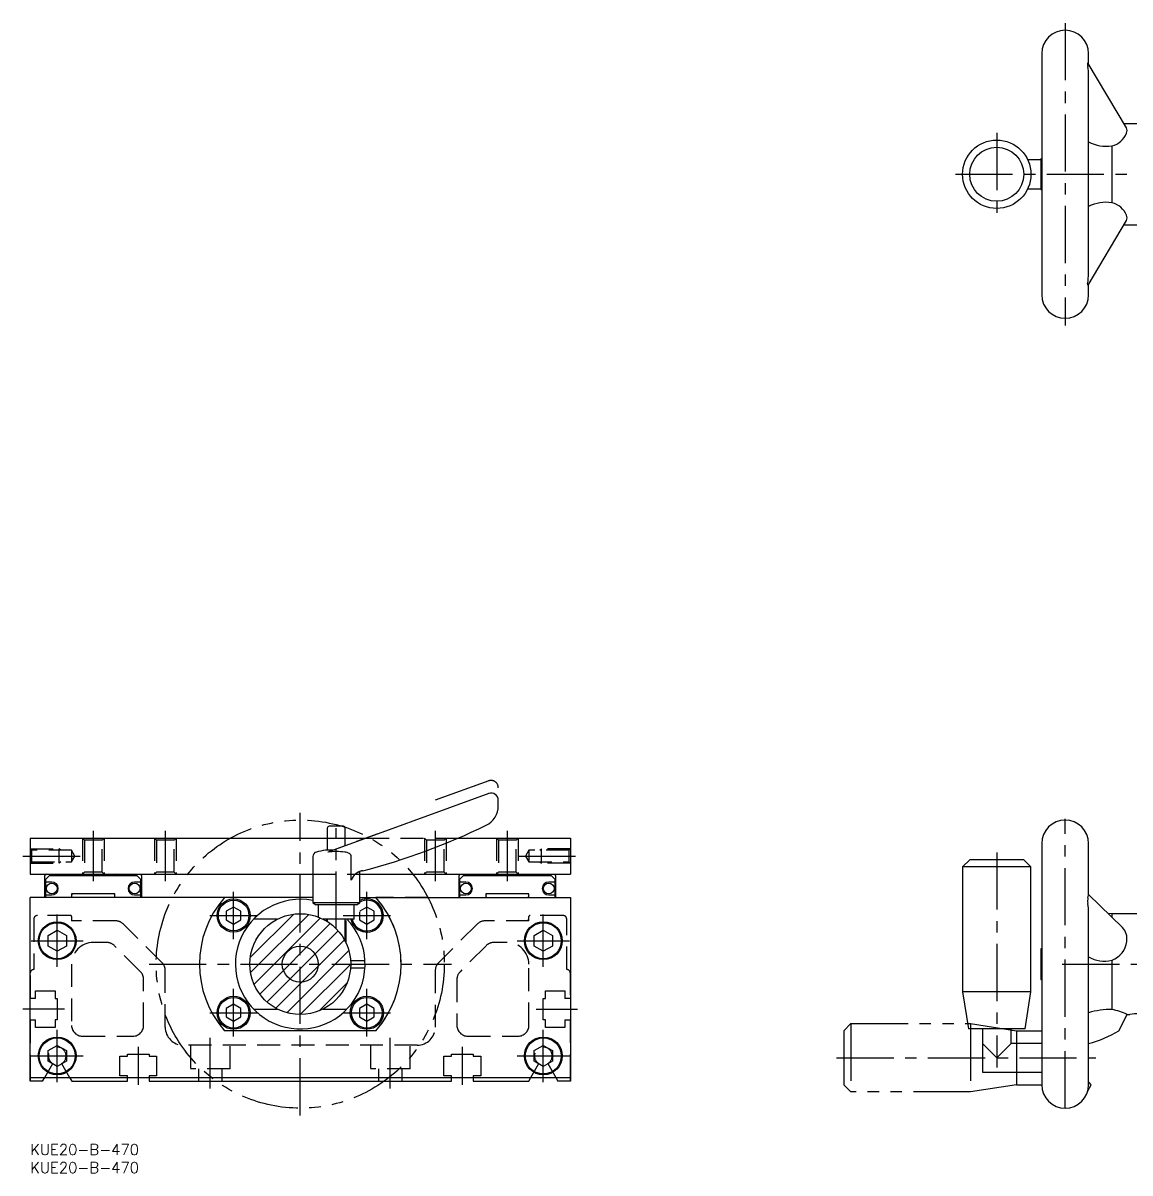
# Model space of a CAD drawing. Extents: x -2 to 830, y -8 to 345.
# Drawn here: x -2 to 305.4, y -8 to 311.3 of the extents above; entities that cross this region are included whole.
import ezdxf

# ---------------------------------------------------------------- set-up
doc = ezdxf.new("R2010")
doc.units = 0
doc.header["$LTSCALE"] = 0.5
for name, pattern in [('CENTER', [50.8, 31.75, -6.35, 6.35, -6.35]), ('DASHED', [19.05, 12.7, -6.35]), ('PHANTOM', [63.5, 31.75, -6.35, 6.35, -6.35, 6.35, -6.35])]:
    doc.linetypes.add(name, pattern=pattern)
for name, color, linetype in [('MSM_CENTER', 1, 'CENTER'), ('MSM_CONTINUOUS', 7, 'CONTINUOUS'), ('MSM_DASHED', 4, 'DASHED'), ('MSM_IMAGINARY', 6, 'PHANTOM'), ('MSM_NARROW', 5, 'CONTINUOUS'), ('MSM_PART_NUMBER', 7, 'CONTINUOUS')]:
    doc.layers.add(name, color=color, linetype=linetype)
doc.styles.get("Standard").update_dxf_attribs({"font": 'txt.shx', "height": 3, "bigfont": 'bigfont.shx'})

# ---------------------------------------------------------------- blocks, each defined once
blk = doc.blocks.new('*U6')
at = {"layer": 'MSM_PART_NUMBER'}
blk.add_text('KUE20-B-470', height=3, dxfattribs=at).set_placement((0, -3))
blk = doc.blocks.new('*U7')
at = {"layer": 'MSM_PART_NUMBER'}
blk.add_text('KUE20-B-470', height=3, dxfattribs=at).set_placement((0, -8))

msp = doc.modelspace()

# ---------------------------------------------------------------- linework, layer by layer
at = {"layer": 'MSM_CENTER'}
for p, q in [((287.42, 311.33), (287.42, 227.33)), ((268.42, 280.83), (268.42, 257.83)), ((256.92, 269.33), (830.02, 269.33)), ((75, 8), (75, 92)), ((287.42, 10), (287.42, 90.32)), ((17.5, 87), (17.5, 73)), ((37.5, 87), (37.5, 73)), ((85, 59.8), (85, 87.8)), ((112.5, 87), (112.5, 73)), ((132.5, 87), (132.5, 73)), ((-2, 80), (14.44, 80)), ((135.56, 80), (152, 80)), ((268.42, 81), (268.42, 21.25)), ((56.5, 56.9), (56.5, 70.1)), ((93.5, 56.9), (93.5, 70.1)), ((7.5, 49.25), (7.5, 63.75)), ((49.9, 63.5), (63.1, 63.5)), ((86.9, 63.5), (100.1, 63.5)), ((142.5, 49.25), (142.5, 63.75)), ((0.25, 56.5), (14.75, 56.5)), ((135.25, 56.5), (149.75, 56.5)), ((33, 50), (117, 50)), ((286.62, 50), (830.02, 50)), ((56.5, 29.9), (56.5, 43.1)), ((93.5, 29.9), (93.5, 43.1)), ((9.5, 37.5), (-2, 37.5)), ((49.9, 36.5), (63.1, 36.5)), ((86.9, 36.5), (100.1, 36.5)), ((140.5, 37.5), (152, 37.5)), ((7.5, 17.25), (7.5, 31.75)), ((50, 15.5), (50, 29.5)), ((100, 15.5), (100, 29.5)), ((142.5, 17.25), (142.5, 31.75)), ((30, 27), (30, 16.5)), ((120, 27), (120, 16.5)), ((0.25, 24.5), (14.75, 24.5)), ((135.25, 24.5), (149.75, 24.5)), ((223.92, 24), (295.92, 24))]:
    msp.add_line(p, q, dxfattribs=at)
at = {"layer": 'MSM_CONTINUOUS'}
for p, q in [((280.92, 302.83), (280.92, 235.83)), ((293.92, 299.93), (293.92, 302.83)), ((304.42, 282.19), (293.83, 300.09)), ((293.92, 241.86), (293.92, 296.8)), ((312.92, 283.33), (303.74, 283.33)), ((300.42, 277.23), (300.42, 261.44)), ((280.62, 273.33), (277.04, 273.33)), ((280.62, 273.58), (280.62, 265.08)), ((280.92, 273.58), (280.62, 273.58)), ((277.04, 265.33), (280.62, 265.33)), ((280.62, 265.08), (280.92, 265.08)), ((293.83, 238.58), (304.42, 256.48)), ((303.74, 255.33), (312.92, 255.33)), ((293.92, 235.83), (293.92, 238.74)), ((127.32, 97.38), (82.66, 81.13)), ((130, 93.95), (130, 95.5)), ((82.5, 87.8), (82.5, 81.62)), ((87, 88.3), (83, 88.3)), ((87.5, 82.89), (87.5, 87.8)), ((0, 85), (82.5, 85)), ((0, 85), (0, 75)), ((87.5, 85), (93.31, 85)), ((118.89, 85), (150, 85)), ((150, 85), (150, 75)), ((280.92, 83.5), (280.92, 16.5)), ((293.92, 69.17), (293.92, 83.5)), ((78.5, 79.87), (78.5, 67)), ((84.03, 81.62), (82, 81.62)), ((89.15, 73.36), (89.15, 79.87)), ((260.92, 79), (258.92, 77)), ((258.92, 77), (258.92, 42.33)), ((277.92, 77), (258.92, 77)), ((275.92, 79), (260.92, 79)), ((277.92, 77), (275.92, 79)), ((277.92, 42.33), (277.92, 77)), ((0, 75), (78.5, 75)), ((4.5, 75), (4, 74.5)), ((4, 74.5), (4, 68.5)), ((5.25, 74.5), (4.25, 73.5)), ((4.25, 73.5), (4.25, 68.5)), ((29.75, 74.5), (5.25, 74.5)), ((11.75, 74.5), (11.25, 75)), ((23.75, 75), (23.25, 74.5)), ((30.75, 73.5), (29.75, 74.5)), ((31, 74.5), (30.5, 75)), ((30.75, 68.5), (30.75, 73.5)), ((31, 68.5), (31, 74.5)), ((91.5, 67), (91.5, 75.7)), ((91.5, 75), (150, 75)), ((119.5, 75), (119, 74.5)), ((119, 74.5), (119, 68.5)), ((120.25, 74.5), (119.25, 73.5)), ((119.25, 73.5), (119.25, 68.5)), ((144.75, 74.5), (120.25, 74.5)), ((126.75, 74.5), (126.25, 75)), ((138.75, 75), (138.25, 74.5)), ((145.75, 73.5), (144.75, 74.5)), ((146, 74.5), (145.5, 75)), ((145.75, 68.5), (145.75, 73.5)), ((146, 68.5), (146, 74.5)), ((6, 72.8), (4.25, 72.8)), ((30.75, 72.8), (29, 72.8)), ((121, 72.8), (119.25, 72.8)), ((145.75, 72.8), (144, 72.8)), ((0, 17.5), (0, 68.5)), ((78.5, 68.5), (0, 68.5)), ((4.25, 69.2), (6, 69.2)), ((23.5, 69.5), (11.5, 69.5)), ((11.8, 69.5), (11.5, 69.2)), ((11.5, 69.5), (11.5, 68.55)), ((23.5, 69.2), (23.2, 69.5)), ((23.5, 68.55), (23.5, 69.5)), ((29, 69.2), (30.75, 69.2)), ((91.5, 68.5), (150, 68.5)), ((119.25, 69.2), (121, 69.2)), ((138.5, 69.5), (126.5, 69.5)), ((126.8, 69.5), (126.5, 69.2)), ((126.5, 69.5), (126.5, 68.55)), ((138.5, 69.2), (138.2, 69.5)), ((138.5, 68.55), (138.5, 69.5)), ((144, 69.2), (145.75, 69.2)), ((150, 68.5), (150, 17.5)), ((303.35, 60.15), (293.92, 69.35)), ((56.5, 65.86), (54.46, 64.68)), ((54.46, 64.68), (54.46, 62.32)), ((58.54, 64.68), (56.5, 65.86)), ((58.54, 62.32), (58.54, 64.68)), ((78.5, 67), (79.37, 66.5)), ((91.5, 67), (78.5, 67)), ((90.63, 66.5), (79.37, 66.5)), ((80, 66.5), (80, 63.08)), ((90, 62.5), (90, 66.5)), ((90.63, 66.5), (91.5, 67)), ((91.46, 64.48), (91.46, 62.32)), ((93.5, 65.86), (91.5, 64.7)), ((95.54, 64.68), (93.5, 65.86)), ((95.54, 62.32), (95.54, 64.68)), ((293.92, 16.5), (293.92, 64.22)), ((300.42, 64), (299.31, 64.1)), ((312.92, 64), (300.42, 64)), ((300.42, 64), (300.42, 63.01)), ((54.46, 62.32), (56.5, 61.14)), ((56.5, 61.14), (58.54, 62.32)), ((68.7, 62.5), (62.05, 62.5)), ((90, 62.5), (81.3, 62.5)), ((91.46, 62.32), (93.5, 61.14)), ((93.5, 61.14), (95.54, 62.32)), ((4.96, 57.97), (7.5, 59.43)), ((4.96, 55.03), (4.96, 57.97)), ((7.5, 59.43), (10.04, 57.97)), ((10.04, 57.97), (10.04, 55.03)), ((139.96, 57.97), (142.5, 59.43)), ((139.96, 55.03), (139.96, 57.97)), ((142.5, 59.43), (145.04, 57.97)), ((145.04, 57.97), (145.04, 55.03)), ((7.5, 53.57), (4.96, 55.03)), ((10.04, 55.03), (7.5, 53.57)), ((142.5, 53.57), (139.96, 55.03)), ((145.04, 55.03), (142.5, 53.57)), ((280.92, 54.25), (280.62, 54.25)), ((280.62, 54.25), (280.62, 45.75)), ((88.96, 51), (92.97, 51)), ((88.96, 49), (92.97, 49)), ((300.42, 51.06), (300.42, 37.38)), ((280.62, 45.75), (280.92, 45.75)), ((258.92, 42.33), (260.54, 32)), ((277.92, 42.33), (258.92, 42.33)), ((276.31, 32), (277.92, 42.33)), ((56.5, 38.86), (54.46, 37.68)), ((58.54, 37.68), (56.5, 38.86)), ((93.5, 38.86), (91.46, 37.68)), ((95.54, 37.68), (93.5, 38.86)), ((54.46, 37.68), (54.46, 35.32)), ((54.46, 35.32), (56.5, 34.14)), ((56.5, 34.14), (58.54, 35.32)), ((58.54, 35.32), (58.54, 37.68)), ((62.05, 37.5), (68.7, 37.5)), ((81.3, 37.5), (87.95, 37.5)), ((91.46, 37.68), (91.46, 35.32)), ((91.46, 35.32), (93.5, 34.14)), ((93.5, 34.14), (95.54, 35.32)), ((95.54, 35.32), (95.54, 37.68)), ((302.3, 31.49), (304.61, 36)), ((304.59, 36), (305.42, 36)), ((276.31, 32), (260.54, 32)), ((264.42, 32), (264.42, 20)), ((272.42, 28), (272.42, 32)), ((96.02, 31.5), (53.98, 31.5)), ((4.96, 25.97), (7.5, 27.43)), ((4.96, 23.03), (4.96, 25.97)), ((7.5, 27.43), (10.04, 25.97)), ((10.04, 25.97), (10.04, 23.03)), ((139.96, 25.97), (142.5, 27.43)), ((139.96, 23.03), (139.96, 25.97)), ((142.5, 27.43), (145.04, 25.97)), ((145.04, 25.97), (145.04, 23.03)), ((264.42, 28), (268.42, 24)), ((268.42, 24), (272.42, 28)), ((280.92, 28), (272.42, 28)), ((7.5, 21.57), (4.96, 23.03)), ((10.04, 23.03), (7.5, 21.57)), ((142.5, 21.57), (139.96, 23.03)), ((145.04, 23.03), (142.5, 21.57)), ((264.42, 20), (280.92, 20)), ((0, 18.5), (150, 18.5)), ((3.46, 17.5), (0, 17.5)), ((0.05, 17.5), (0.05, 18.5)), ((3.46, 17.5), (4.04, 18.5)), ((10.96, 18.5), (11.54, 17.5)), ((11.54, 17.5), (27, 17.5)), ((27, 17.5), (27, 18.5)), ((33, 18.5), (33, 17.5)), ((33, 17.5), (117, 17.5)), ((117, 17.5), (117, 18.5)), ((123, 18.5), (123, 17.5)), ((123, 17.5), (138.46, 17.5)), ((138.46, 17.5), (139.04, 18.5)), ((145.96, 18.5), (146.54, 17.5)), ((150, 17.5), (146.54, 17.5)), ((149.95, 18.5), (149.95, 17.5)), ((293.64, 14.6), (294.62, 16.5))]:
    msp.add_line(p, q, dxfattribs=at)
for centre, radius in [((268.42, 269.33), 9.5), ((268.42, 269.33), 7.5), ((6, 71), 1.5), ((29, 71), 1.5), ((121, 71), 1.5), ((144, 71), 1.5), ((56.5, 63.5), 4.6), ((56.5, 63.5), 4.25), ((75, 50), 14), ((7.5, 56.5), 5.25), ((7.5, 56.5), 5), ((142.5, 56.5), 5.25), ((142.5, 56.5), 5), ((75, 50), 5), ((56.5, 36.5), 4.6), ((56.5, 36.5), 4.25), ((93.5, 36.5), 4.6), ((93.5, 36.5), 4.25), ((7.5, 24.5), 5.25), ((7.5, 24.5), 5), ((142.5, 24.5), 5.25), ((142.5, 24.5), 5)]:
    msp.add_circle(centre, radius, dxfattribs=at)
for centre, radius, start, end in [((287.42, 302.83), 6.5, 0, 180), ((293.75, 300.1), 0.105, 119.5237, 192.7518), ((293.7, 300.05), 0.137, 15.5371, 88.8315), ((297.46, 300.01), 3.82, 178.9565, 191.624), ((277.5, 296.69), 16.42, 0.3761, 8.9123), ((302.79, 281.39), 1.82, 339.2395, 26.0668), ((298.77, 287.46), 10.36, 242.071, 279.2121), ((298.86, 283.14), 6.12, 284.838, 336.9554), ((298.8, 251.02), 10.54, 81.1232, 117.5922), ((298.85, 255.54), 6.1, 23.179, 75.0593), ((302.95, 257.25), 1.66, 332.1502, 24.6074), ((271.99, 242.34), 21.94, 350.9015, 358.8001), ((294.24, 238.73), 0.605, 166.8529, 201.0635), ((293.71, 238.64), 0.132, 255.0898, 332.3351), ((287.42, 235.83), 6.5, 180, 0), ((128, 95.5), 2, 0, 110.0021), ((124, 93.95), 6, 296.0636, 0), ((287.42, 83.5), 6.5, 0, 180), ((83, 87.8), 0.5, 90, 180), ((87, 87.8), 0.5, 0, 90), ((47.55, 250.26), 180, 284.4054, 296.0636), ((79.8, 79.87), 1.3, 104.5706, 180), ((85, 59.86), 21.97, 97.8482, 104.5706), ((85, 59.86), 21.39, 83.6788, 96.2682), ((87, 77.83), 3.31, 59.7939, 83.9142), ((87.99, 79.74), 1.17, 6.0919, 54.409), ((92.9, 71.96), 4, 98.1816, 159.5), ((6, 71), 1.8, 270, 90), ((29, 71), 1.8, 90, 270), ((121, 71), 1.8, 270, 90), ((144, 71), 1.8, 90, 270), ((11.5, 67.25), 1.3, 74.0576, 90), ((23.5, 67.25), 1.3, 90, 105.9424), ((75, 50), 28, 138.6456, 221.3544), ((75, 50), 18, 78.7877, 43.983), ((93.5, 63.5), 4.6, 192.5559, 115.7715), ((93.5, 63.5), 4.25, 193.609, 118.0725), ((75, 50), 28, 318.6456, 41.3544), ((126.5, 67.25), 1.3, 74.0576, 90), ((138.5, 67.25), 1.3, 90, 105.9424), ((297.54, 67.57), 3.89, 168.0109, 190.1656), ((289.73, 69.78), 4.24, 340.6182, 351.6048), ((272.31, 63.78), 21.62, 1.1694, 8.2434), ((300.01, 57.01), 4.58, 351.1545, 43.2973), ((298.19, 57.06), 6.4, 290.4568, 353.2437), ((298.36, 59.58), 8.77, 239.4822, 283.5907), ((299.92, 16.83), 20.56, 88.5832, 106.9784), ((298.27, 23.83), 13.72, 62.4871, 80.9637), ((307.92, 22.22), 14, 79.7135, 100.2865), ((286.26, 57.7), 30.72, 284.4471, 301.4783), ((287.42, 16.5), 6.5, 180, 0), ((274.1, 0.05), 26.29, 38.7334, 41.0812)]:
    msp.add_arc(centre, radius, start, end, dxfattribs=at)
at = {"layer": 'MSM_DASHED'}
for p, q in [((14.5, 85), (15.04, 84.46)), ((14.5, 85), (14.5, 75)), ((15.04, 84.46), (15.04, 75.54)), ((19.96, 84.46), (15.04, 84.46)), ((19.96, 84.46), (20.5, 85)), ((19.96, 75.54), (19.96, 84.46)), ((20.5, 85), (20.5, 75)), ((34.5, 85), (35.04, 84.46)), ((34.5, 85), (34.5, 75)), ((35.04, 84.46), (35.04, 75.54)), ((39.96, 84.46), (35.04, 84.46)), ((39.96, 84.46), (40.5, 85)), ((39.96, 75.54), (39.96, 84.46)), ((40.5, 85), (40.5, 75)), ((82.5, 85), (87.5, 85)), ((96.57, 86.19), (82.66, 81.13)), ((93.31, 85), (118.89, 85)), ((109.5, 85), (110.04, 84.46)), ((109.5, 85), (109.5, 75)), ((110.04, 84.46), (110.04, 75.54)), ((114.96, 84.46), (110.04, 84.46)), ((114.96, 84.46), (115.5, 85)), ((114.96, 75.54), (114.96, 84.46)), ((115.5, 85), (115.5, 75)), ((129.5, 85), (130.04, 84.46)), ((129.5, 85), (129.5, 75)), ((130.04, 84.46), (130.04, 75.54)), ((134.96, 84.46), (130.04, 84.46)), ((134.96, 84.46), (135.5, 85)), ((134.96, 75.54), (134.96, 84.46)), ((135.5, 85), (135.5, 75)), ((0.38, 81.62), (0, 82)), ((0, 82), (8, 82)), ((11.5, 81.62), (0.38, 81.62)), ((0.38, 81.62), (0.38, 78.38)), ((8, 78), (8, 82)), ((8.5, 81.62), (8, 82)), ((12.44, 80), (11.5, 81.62)), ((11.5, 81.62), (11.5, 78.38)), ((11.5, 78.38), (12.44, 80)), ((138.5, 81.62), (137.56, 80)), ((137.56, 80), (138.5, 78.38)), ((149.62, 81.62), (138.5, 81.62)), ((138.5, 81.62), (138.5, 78.38)), ((141.5, 81.62), (142, 82)), ((142, 78), (142, 82)), ((150, 82), (142, 82)), ((150, 82), (149.62, 81.62)), ((149.62, 81.62), (149.62, 78.38)), ((0, 78), (0.38, 78.38)), ((0, 78), (8, 78)), ((0.38, 78.38), (11.5, 78.38)), ((8.5, 78.38), (8, 78)), ((138.5, 78.38), (149.62, 78.38)), ((141.5, 78.38), (142, 78)), ((150, 78), (142, 78)), ((149.62, 78.38), (150, 78)), ((15.04, 75.54), (14.5, 75)), ((19.96, 75.54), (15.04, 75.54)), ((20.5, 75), (19.96, 75.54)), ((35.04, 75.54), (34.5, 75)), ((39.96, 75.54), (35.04, 75.54)), ((40.5, 75), (39.96, 75.54)), ((43.78, 75), (64.8, 75)), ((78.5, 75), (91.5, 75)), ((91.5, 73.87), (91.5, 75.7)), ((110.04, 75.54), (109.5, 75)), ((114.96, 75.54), (110.04, 75.54)), ((115.5, 75), (114.96, 75.54)), ((130.04, 75.54), (129.5, 75)), ((134.96, 75.54), (130.04, 75.54)), ((135.5, 75), (134.96, 75.54)), ((110.46, 68.5), (96.02, 68.5)), ((1, 62.5), (1, 48.5)), ((11.2, 63.5), (2, 63.5)), ((11.5, 63.2), (11.5, 62)), ((23.76, 62), (11.5, 62)), ((36.62, 50.38), (25.88, 61.12)), ((82.25, 62.5), (82.25, 61.98)), ((82.5, 62.5), (82.5, 61.82)), ((87.5, 56.3), (87.5, 62.5)), ((87.75, 55.78), (87.75, 62.5)), ((124.12, 61.12), (113.38, 50.38)), ((138.5, 62), (126.24, 62)), ((138.01, 62), (138.5, 62.49)), ((138.5, 62), (138.5, 63.2)), ((148, 63.5), (138.8, 63.5)), ((149, 48.5), (149, 62.5)), ((21.27, 56), (17.5, 56)), ((30.62, 47.89), (23.39, 55.12)), ((126.61, 55.12), (119.38, 47.89)), ((132.5, 56), (128.73, 56)), ((11.5, 50), (11.5, 33)), ((37.5, 32.5), (37.5, 48.26)), ((112.5, 48.26), (112.5, 32.5)), ((138.5, 33), (138.5, 50)), ((0.05, 40.5), (0.05, 47.81)), ((31.5, 33), (31.5, 45.77)), ((118.5, 45.77), (118.5, 33)), ((149.95, 47.81), (149.95, 40.5)), ((1.5, 42.6), (6.9, 42.6)), ((1.5, 40.5), (1.5, 42.6)), ((6.9, 42.6), (6.9, 40.5)), ((143.1, 42.6), (148.5, 42.6)), ((143.1, 40.5), (143.1, 42.6)), ((148.5, 42.6), (148.5, 40.5)), ((1.5, 40.5), (0, 40.5)), ((6.9, 40.5), (7.5, 40.5)), ((7.5, 40.5), (7.5, 34.5)), ((142.5, 40.5), (143.1, 40.5)), ((142.5, 34.5), (142.5, 40.5)), ((150, 40.5), (148.5, 40.5)), ((0, 34.5), (1.5, 34.5)), ((0.05, 18.5), (0.05, 34.5)), ((1.5, 32.4), (1.5, 34.5)), ((6.9, 32.4), (1.5, 32.4)), ((7.5, 34.5), (6.9, 34.5)), ((6.9, 34.5), (6.9, 32.4)), ((143.1, 34.5), (142.5, 34.5)), ((143.1, 32.4), (143.1, 34.5)), ((148.5, 32.4), (143.1, 32.4)), ((148.5, 34.5), (150, 34.5)), ((148.5, 34.5), (148.5, 32.4)), ((149.95, 34.5), (149.95, 18.5)), ((14.5, 30), (28.5, 30)), ((121.5, 30), (135.5, 30)), ((107.5, 27.5), (42.5, 27.5)), ((44.5, 27.5), (44.5, 20.9)), ((55.5, 20.9), (55.5, 27.5)), ((94.5, 27.5), (94.5, 20.9)), ((105.5, 20.9), (105.5, 27.5)), ((4.04, 18.5), (6.27, 22.37)), ((8.73, 22.37), (10.96, 18.5)), ((24.9, 24.4), (27, 24.4)), ((24.9, 19), (24.9, 24.4)), ((27, 24.4), (27, 25)), ((27, 25), (33, 25)), ((33, 25), (33, 24.4)), ((33, 24.4), (35.1, 24.4)), ((35.1, 24.4), (35.1, 19)), ((114.9, 24.4), (117, 24.4)), ((114.9, 19), (114.9, 24.4)), ((117, 25), (123, 25)), ((117, 24.4), (117, 25)), ((123, 25), (123, 24.4)), ((123, 24.4), (125.1, 24.4)), ((125.1, 24.4), (125.1, 19)), ((139.04, 18.5), (141.27, 22.37)), ((143.73, 22.37), (145.96, 18.5)), ((55.5, 20.9), (44.5, 20.9)), ((46.7, 20.9), (46.7, 17.5)), ((53.3, 17.5), (53.3, 20.9)), ((105.5, 20.9), (94.5, 20.9)), ((96.7, 20.9), (96.7, 17.5)), ((103.3, 17.5), (103.3, 20.9)), ((27, 19), (24.9, 19)), ((27, 18.5), (27, 19)), ((33, 19), (33, 18.5)), ((35.1, 19), (33, 19)), ((50.35, 18.5), (99.65, 18.5)), ((51.68, 17.5), (55.5, 17.5)), ((94.5, 17.5), (98.32, 17.5)), ((117, 19), (114.9, 19)), ((117, 18.5), (117, 19)), ((123, 19), (123, 18.5)), ((125.1, 19), (123, 19))]:
    msp.add_line(p, q, dxfattribs=at)
for centre, radius, start, end in [((92.9, 71.96), 4, 98.1816, 133.6237), ((75, 50), 28, 318.6456, 41.3544), ((2, 62.5), 1, 90, 180), ((11.2, 63.2), 0.3, 0, 90), ((23.76, 59), 3, 45, 90), ((126.24, 59), 3, 90, 135), ((138.8, 63.2), 0.3, 90, 180), ((148, 62.5), 1, 0, 90), ((17.5, 50), 6, 90, 180), ((21.27, 53), 3, 45, 90), ((128.73, 53), 3, 90, 135), ((132.5, 50), 6, 0, 90), ((1, 47.5), 1, 90, 180), ((34.5, 48.26), 3, 0, 45), ((115.5, 48.26), 3, 135, 180), ((149, 47.5), 1, 0, 90), ((28.5, 45.77), 3, 0, 45), ((121.5, 45.77), 3, 135, 180), ((14.5, 33), 3, 180, 270), ((28.5, 33), 3, 270, 0), ((42.5, 32.5), 5, 180, 270), ((107.5, 32.5), 5, 270, 0), ((121.5, 33), 3, 180, 270), ((135.5, 33), 3, 270, 0), ((7.5, 24.5), 2.46, 300, 240), ((142.5, 24.5), 2.46, 300, 240)]:
    msp.add_arc(centre, radius, start, end, dxfattribs=at)
at = {"layer": 'MSM_IMAGINARY'}
for p, q in [((127.32, 100.88), (112.5, 95.49)), ((227.92, 33.5), (225.92, 31.5)), ((227.92, 33.5), (227.92, 14.5)), ((227.92, 33.5), (261.13, 33.5)), ((261.13, 33.5), (261.13, 14.5)), ((261.13, 33.5), (273.92, 31.5)), ((225.92, 31.5), (225.92, 16.5)), ((273.92, 31.5), (273.92, 16.5)), ((273.92, 31.5), (280.92, 31.5)), ((225.92, 16.5), (227.92, 14.5)), ((273.92, 16.5), (261.13, 14.5)), ((273.92, 16.5), (280.92, 16.5)), ((261.13, 14.5), (227.92, 14.5))]:
    msp.add_line(p, q, dxfattribs=at)
msp.add_circle((75, 50), 40, dxfattribs=at)
msp.add_arc((128, 99), 2, 0, 110.0021, dxfattribs=at)
at = {"layer": 'MSM_NARROW'}
for p, q in [((61.12, 51.82), (73.18, 63.88)), ((61.2, 47.65), (77.35, 63.8)), ((62.17, 44.39), (80.61, 62.83)), ((63.73, 41.7), (83.3, 61.27)), ((65.76, 39.48), (85.52, 59.24)), ((68.25, 37.73), (87.27, 56.75)), ((71.26, 36.51), (88.49, 53.74)), ((75, 36), (89, 50)), ((80.27, 37.03), (87.97, 44.73))]:
    msp.add_line(p, q, dxfattribs=at)

# ---------------------------------------------------------------- block references
at = {"layer": 'MSM_CONTINUOUS'}
for name in ['*U6', '*U7']:
    msp.add_blockref(name, (0, 0), dxfattribs=at)

doc.saveas('drawing.dxf')
